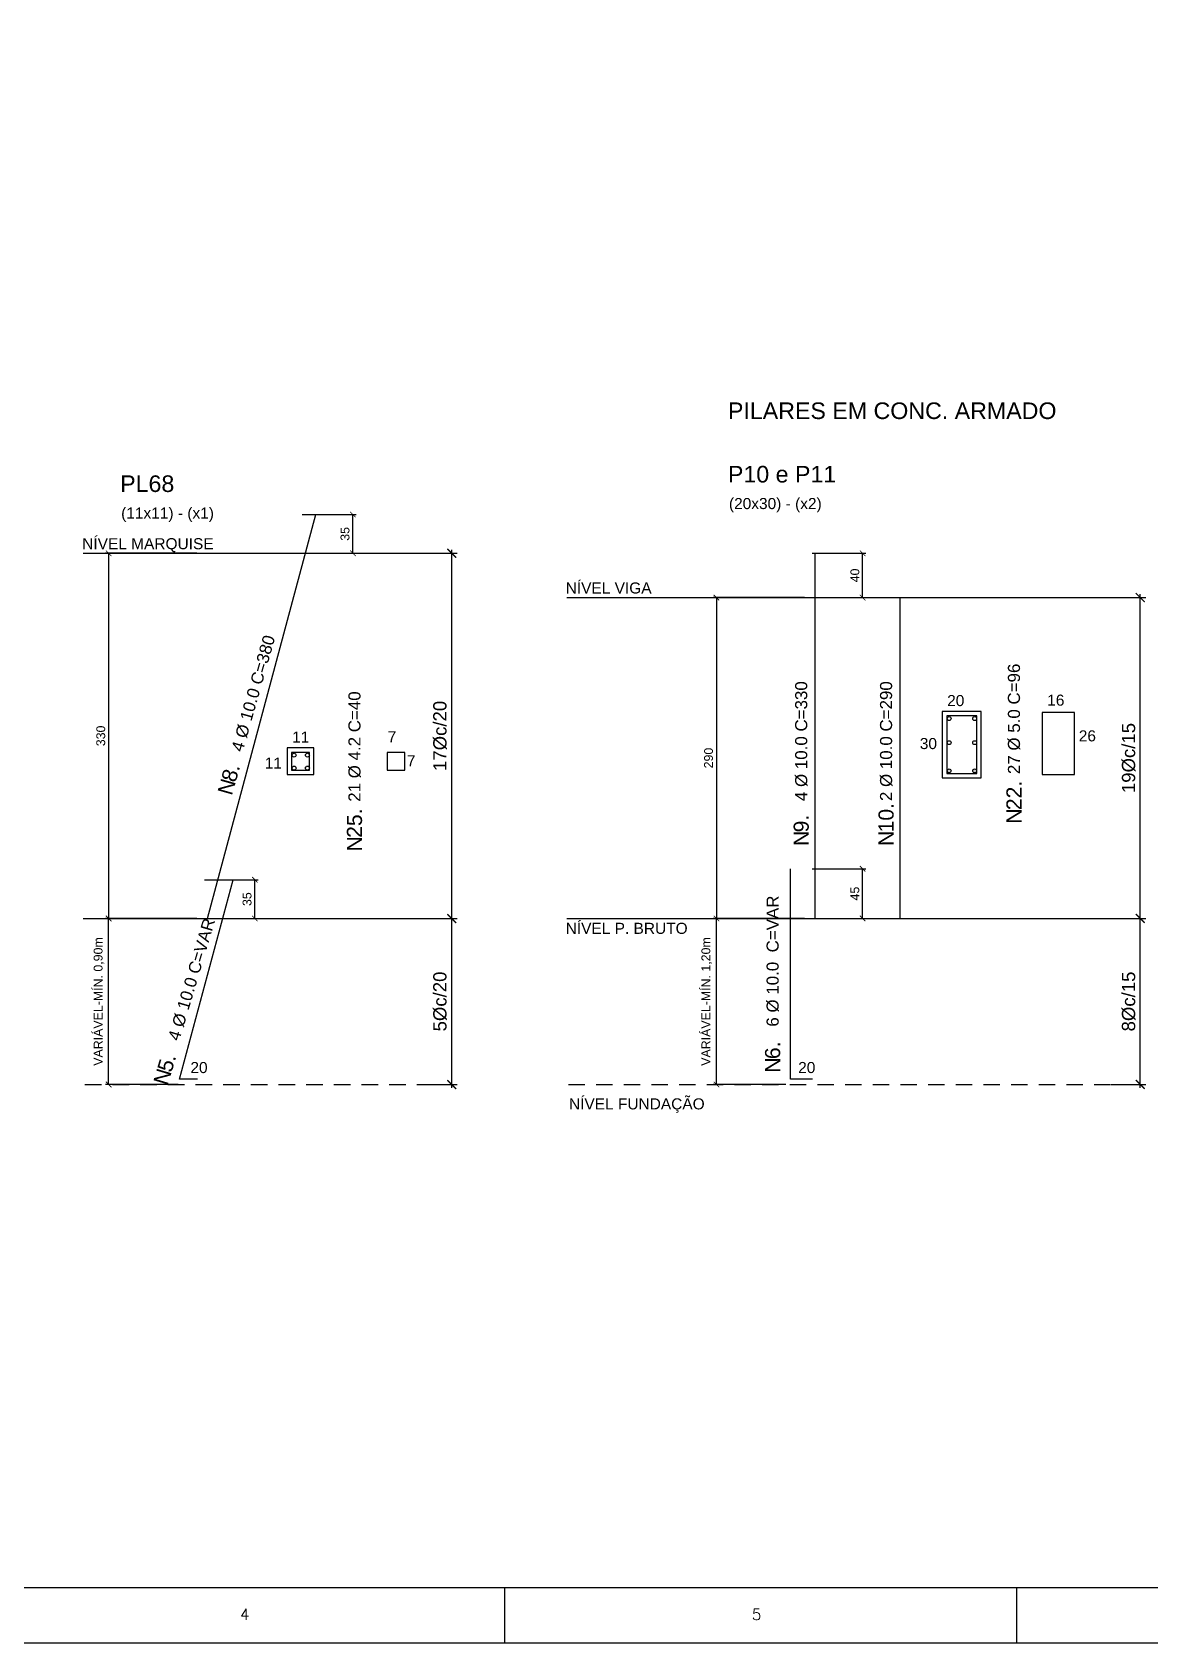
# Model space of a CAD drawing. Header units: millimetres. Extents: x 3659 to 3792, y 1361 to 1391.
# Drawn here: x 3752.02 to 3762.11, y 1360.95 to 1375.5 of the extents above; entities that cross this region are included whole.
import ezdxf
from ezdxf.enums import TextEntityAlignment as Align

# ---------------------------------------------------------------- set-up
doc = ezdxf.new("R2010")
doc.units = ezdxf.units.MM
doc.linetypes.add('HIDDENX2', pattern=[0.75, 0.5, -0.25])
for name, color, linetype in [('Armadura', 5, 'Continuous'), ('Cota', 7, 'Continuous'), ('DESCR-FERRO', 2, 'Continuous'), ('Ferragem', 4, 'Continuous'), ('Forma', 2, 'Continuous'), ('M-BANCO-SLD', 255, 'Continuous'), ('Moldura', 2, 'Continuous'), ('PAREDE', 4, 'Continuous'), ('PILAR', 5, 'Continuous'), ('T-POSIÇÃO', 3, 'Continuous'), ('Texto 1', 2, 'Continuous'), ('Texto 2', 4, 'Continuous')]:
    doc.layers.add(name, color=color, linetype=linetype)
doc.styles.add('maloca 1', font='romans.shx')
doc.styles.add('ROMANS', font='arial.ttf')
doc.styles.get("Standard").update_dxf_attribs({"font": 'arial.ttf'})
doc.dimstyles.new('ESC-50JR', dxfattribs={"dimtxt": 0.1, "dimasz": 0.05, "dimexe": 0.03, "dimexo": 0, "dimgap": 0.03, "dimtad": 1, "dimlfac": 100, "dimdsep": 46, "dimtxsty": 'ROMANS', "dimblk1": 'DOTSMALL', "dimblk2": 'DOTSMALL', "dimsah": 1, "dimcen": 0.09, "dimclrd": 1, "dimclre": 1, "dimclrt": 2, "dimadec": 0, "dimazin": 0, "dimtfac": 1, "dimtdec": 4, "dimtmove": 0, "dimatfit": 3, "dimldrblk": 'DOTSMALL', "dimfxl": 0, "dimtolj": 1, "dimtzin": 0, "dimarcsym": 0})
doc.dimstyles.new('ISO-25', dxfattribs={"dimtxt": 2.5, "dimasz": 2.5, "dimexe": 1.25, "dimexo": 0.625, "dimtad": 1, "dimtxsty": 'Standard', "dimcen": 2.5, "dimadec": 0, "dimazin": 0, "dimtfac": 1, "dimtmove": 0, "dimatfit": 3, "dimfxl": 0, "dimarcsym": 0})

# ---------------------------------------------------------------- blocks, each defined once
blk = doc.blocks.new('_ArchTick')
at = {"color": 0, "linetype": 'ByBlock', "const_width": 0.15}
blk.add_lwpolyline([(-0.5, -0.5), (0.5, 0.5)], dxfattribs=at)
blk = doc.blocks.new('*D135')
at = {"color": 1, "lineweight": -2, "transparency": 16777216}
for p, q in [((3753.334, 1367.493), (3752.676, 1367.493)), ((3752.706, 1365.993), (3752.706, 1367.493)), ((3753.334, 1365.993), (3752.676, 1365.993))]:
    blk.add_line(p, q, dxfattribs=at)
at = {"layer": 'DEFPOINTS', "color": 0, "transparency": 16777216}
for p in [(3752.706, 1367.493), (3753.334, 1367.493), (3753.334, 1365.993)]:
    blk.add_point(p, dxfattribs=at)
at = {"color": 1, "lineweight": -2, "transparency": 16777216, "xscale": 0.05, "yscale": 0.05, "zscale": 0.05}
for p, rotation in [((3752.706, 1367.493), 90), ((3752.706, 1365.993), 270)]:
    blk.add_blockref('_ArchTick', p, dxfattribs=dict(at, rotation=rotation))
at = {"color": 2, "transparency": 16777216, "insert": (3752.618, 1366.743), "char_height": 0.08, "attachment_point": 5, "rotation": 90, "style": 'ROMANS'}
blk.add_mtext('\\A1;VARIÁVEL-MÍN. 0,90m', dxfattribs=at)
blk = doc.blocks.new('_DOTSMALL')
at = {"color": 0, "linetype": 'ByBlock', "const_width": 0.5}
blk.add_lwpolyline([(-0.0625, 0, 1), (0.0625, 0, 1)], format="xyb", close=True, dxfattribs=at)
blk = doc.blocks.new('*D136')
at = {"color": 1, "lineweight": -2, "transparency": 16777216}
for p, q in [((3753.503, 1370.793), (3752.676, 1370.793)), ((3752.706, 1370.793), (3752.706, 1367.493)), ((3753.503, 1367.493), (3752.676, 1367.493))]:
    blk.add_line(p, q, dxfattribs=at)
at = {"layer": 'DEFPOINTS', "color": 0, "transparency": 16777216}
for p in [(3753.503, 1370.793), (3752.706, 1367.493), (3753.503, 1367.493)]:
    blk.add_point(p, dxfattribs=at)
at = {"color": 1, "lineweight": -2, "transparency": 16777216, "xscale": 0.05, "yscale": 0.05, "zscale": 0.05}
for p, rotation in [((3752.706, 1370.793), 90), ((3752.706, 1367.493), 270)]:
    blk.add_blockref('_ArchTick', p, dxfattribs=dict(at, rotation=rotation))
at = {"color": 2, "transparency": 16777216, "insert": (3752.635, 1369.143), "char_height": 0.08, "attachment_point": 5, "rotation": 90, "style": 'ROMANS'}
blk.add_mtext('\\A1;330', dxfattribs=at)
blk = doc.blocks.new('*D137')
at = {"color": 1, "lineweight": -2, "transparency": 16777216}
for p, q in [((3753.571, 1367.843), (3754.057, 1367.843)), ((3754.027, 1367.493), (3754.027, 1367.843)), ((3753.571, 1367.493), (3754.057, 1367.493))]:
    blk.add_line(p, q, dxfattribs=at)
at = {"layer": 'DEFPOINTS', "color": 0, "transparency": 16777216}
for p in [(3753.571, 1367.843), (3754.027, 1367.843), (3753.571, 1367.493)]:
    blk.add_point(p, dxfattribs=at)
at = {"color": 1, "lineweight": -2, "transparency": 16777216, "xscale": 0.05, "yscale": 0.05, "zscale": 0.05}
for p, rotation in [((3754.027, 1367.843), 90), ((3754.027, 1367.493), 270)]:
    blk.add_blockref('_ArchTick', p, dxfattribs=dict(at, rotation=rotation))
at = {"color": 2, "transparency": 16777216, "insert": (3753.957, 1367.668), "char_height": 0.08, "attachment_point": 5, "rotation": 90, "style": 'ROMANS'}
blk.add_mtext('\\A1;35', dxfattribs=at)
blk = doc.blocks.new('FERRO')
at = {"layer": 'DESCR-FERRO', "style": 'ROMANS', "flags": 1}
blk.add_attdef('REPETICAO', (6.94, 1.92), '', height=2, dxfattribs=at)
at = {"layer": 'DESCR-FERRO', "style": 'ROMANS'}
blk.add_attdef('DESCRICAO', (6.94, -1), '', height=2, dxfattribs=at)
at = {"layer": 'T-POSIÇÃO', "style": 'ROMANS'}
blk.add_text('N', height=2.5, dxfattribs=at).set_placement((0, 0), align=Align.MIDDLE)
blk.add_attdef('00', (0.98, -1.25), '', height=2.5, dxfattribs=at)
blk = doc.blocks.new('*D138')
at = {"layer": 'Cota', "color": 1, "lineweight": -2, "transparency": 16777216}
for p, q in [((3755.543, 1367.493), (3755.856, 1367.493)), ((3755.806, 1365.963), (3755.806, 1367.523)), ((3755.543, 1365.993), (3755.856, 1365.993))]:
    blk.add_line(p, q, dxfattribs=at)
at = {"layer": 'DEFPOINTS', "color": 0, "transparency": 16777216}
for p in [(3755.513, 1367.493), (3755.806, 1367.493), (3755.513, 1365.993)]:
    blk.add_point(p, dxfattribs=at)
at = {"layer": 'Cota', "color": 1, "lineweight": -2, "transparency": 16777216, "xscale": 0.08, "yscale": 0.08, "zscale": 0.08}
for p, rotation in [((3755.806, 1367.493), 90), ((3755.806, 1365.993), 270)]:
    blk.add_blockref('_ArchTick', p, dxfattribs=dict(at, rotation=rotation))
at = {"layer": 'Cota', "color": 2, "transparency": 16777216, "insert": (3755.701, 1366.743), "char_height": 0.12, "attachment_point": 5, "rotation": 90, "style": 'ROMANS'}
blk.add_mtext('5%%Cc/20', dxfattribs=at)
blk = doc.blocks.new('*D139')
at = {"layer": 'Cota', "color": 1, "lineweight": -2, "transparency": 16777216}
for p, q in [((3755.543, 1370.793), (3755.856, 1370.793)), ((3755.806, 1367.463), (3755.806, 1370.823)), ((3755.543, 1367.493), (3755.856, 1367.493))]:
    blk.add_line(p, q, dxfattribs=at)
at = {"layer": 'DEFPOINTS', "color": 0, "transparency": 16777216}
for p in [(3755.513, 1370.793), (3755.806, 1370.793), (3755.513, 1367.493)]:
    blk.add_point(p, dxfattribs=at)
at = {"layer": 'Cota', "color": 1, "lineweight": -2, "transparency": 16777216, "xscale": 0.08, "yscale": 0.08, "zscale": 0.08}
for p, rotation in [((3755.806, 1370.793), 90), ((3755.806, 1367.493), 270)]:
    blk.add_blockref('_ArchTick', p, dxfattribs=dict(at, rotation=rotation))
at = {"layer": 'Cota', "color": 2, "transparency": 16777216, "insert": (3755.701, 1369.143), "char_height": 0.12, "attachment_point": 5, "rotation": 90, "style": 'ROMANS'}
blk.add_mtext('17%%Cc/20', dxfattribs=at)
blk = doc.blocks.new('*D140')
at = {"color": 1, "lineweight": -2, "transparency": 16777216}
for p, q in [((3754.456, 1371.143), (3754.943, 1371.143)), ((3754.913, 1370.793), (3754.913, 1371.143)), ((3754.456, 1370.793), (3754.943, 1370.793))]:
    blk.add_line(p, q, dxfattribs=at)
at = {"layer": 'DEFPOINTS', "color": 0, "transparency": 16777216}
for p in [(3754.456, 1371.143), (3754.913, 1371.143), (3754.456, 1370.793)]:
    blk.add_point(p, dxfattribs=at)
at = {"color": 1, "lineweight": -2, "transparency": 16777216, "xscale": 0.05, "yscale": 0.05, "zscale": 0.05}
for p, rotation in [((3754.913, 1371.143), 90), ((3754.913, 1370.793), 270)]:
    blk.add_blockref('_ArchTick', p, dxfattribs=dict(at, rotation=rotation))
at = {"color": 2, "transparency": 16777216, "insert": (3754.842, 1370.968), "char_height": 0.08, "attachment_point": 5, "rotation": 90, "style": 'ROMANS'}
blk.add_mtext('\\A1;35', dxfattribs=at)
blk = doc.blocks.new('*D144')
at = {"color": 1, "lineweight": -2, "transparency": 16777216}
for p, q in [((3758.826, 1367.493), (3758.168, 1367.493)), ((3758.198, 1365.993), (3758.198, 1367.493)), ((3758.826, 1365.993), (3758.168, 1365.993))]:
    blk.add_line(p, q, dxfattribs=at)
at = {"layer": 'DEFPOINTS', "color": 0, "transparency": 16777216}
for p in [(3758.198, 1367.493), (3758.826, 1367.493), (3758.826, 1365.993)]:
    blk.add_point(p, dxfattribs=at)
at = {"color": 1, "lineweight": -2, "transparency": 16777216, "xscale": 0.05, "yscale": 0.05, "zscale": 0.05}
for p, rotation in [((3758.198, 1367.493), 90), ((3758.198, 1365.993), 270)]:
    blk.add_blockref('_ArchTick', p, dxfattribs=dict(at, rotation=rotation))
at = {"color": 2, "transparency": 16777216, "insert": (3758.11, 1366.743), "char_height": 0.08, "attachment_point": 5, "rotation": 90, "style": 'ROMANS'}
blk.add_mtext('\\A1;VARIÁVEL-MÍN. 1,20m', dxfattribs=at)
blk = doc.blocks.new('*D145')
at = {"color": 1, "lineweight": -2, "transparency": 16777216}
for p, q in [((3758.995, 1370.393), (3758.168, 1370.393)), ((3758.198, 1370.393), (3758.198, 1367.493)), ((3758.995, 1367.493), (3758.168, 1367.493))]:
    blk.add_line(p, q, dxfattribs=at)
at = {"layer": 'DEFPOINTS', "color": 0, "transparency": 16777216}
for p in [(3758.995, 1370.393), (3758.198, 1367.493), (3758.995, 1367.493)]:
    blk.add_point(p, dxfattribs=at)
at = {"color": 1, "lineweight": -2, "transparency": 16777216, "xscale": 0.05, "yscale": 0.05, "zscale": 0.05}
for p, rotation in [((3758.198, 1370.393), 90), ((3758.198, 1367.493), 270)]:
    blk.add_blockref('_ArchTick', p, dxfattribs=dict(at, rotation=rotation))
at = {"color": 2, "transparency": 16777216, "insert": (3758.127, 1368.943), "char_height": 0.08, "attachment_point": 5, "rotation": 90, "style": 'ROMANS'}
blk.add_mtext('\\A1;290', dxfattribs=at)
blk = doc.blocks.new('*D141')
at = {"color": 1, "lineweight": -2, "transparency": 16777216}
for p, q in [((3759.063, 1367.943), (3759.549, 1367.943)), ((3759.519, 1367.493), (3759.519, 1367.943)), ((3759.063, 1367.493), (3759.549, 1367.493))]:
    blk.add_line(p, q, dxfattribs=at)
at = {"layer": 'DEFPOINTS', "color": 0, "transparency": 16777216}
for p in [(3759.063, 1367.943), (3759.519, 1367.943), (3759.063, 1367.493)]:
    blk.add_point(p, dxfattribs=at)
at = {"color": 1, "lineweight": -2, "transparency": 16777216, "xscale": 0.05, "yscale": 0.05, "zscale": 0.05}
for p, rotation in [((3759.519, 1367.943), 90), ((3759.519, 1367.493), 270)]:
    blk.add_blockref('_ArchTick', p, dxfattribs=dict(at, rotation=rotation))
at = {"color": 2, "transparency": 16777216, "insert": (3759.449, 1367.718), "char_height": 0.08, "attachment_point": 5, "rotation": 90, "style": 'ROMANS'}
blk.add_mtext('\\A1;45', dxfattribs=at)
blk = doc.blocks.new('*D142')
at = {"layer": 'Cota', "color": 1, "lineweight": -2, "transparency": 16777216}
for p, q in [((3761.765, 1367.493), (3762.078, 1367.493)), ((3762.028, 1365.963), (3762.028, 1367.523)), ((3761.765, 1365.993), (3762.078, 1365.993))]:
    blk.add_line(p, q, dxfattribs=at)
at = {"layer": 'DEFPOINTS', "color": 0, "transparency": 16777216}
for p in [(3761.735, 1367.493), (3762.028, 1367.493), (3761.735, 1365.993)]:
    blk.add_point(p, dxfattribs=at)
at = {"layer": 'Cota', "color": 1, "lineweight": -2, "transparency": 16777216, "xscale": 0.08, "yscale": 0.08, "zscale": 0.08}
for p, rotation in [((3762.028, 1367.493), 90), ((3762.028, 1365.993), 270)]:
    blk.add_blockref('_ArchTick', p, dxfattribs=dict(at, rotation=rotation))
at = {"layer": 'Cota', "color": 2, "transparency": 16777216, "insert": (3761.924, 1366.743), "char_height": 0.12, "attachment_point": 5, "rotation": 90, "style": 'ROMANS'}
blk.add_mtext('8%%Cc/15', dxfattribs=at)
blk = doc.blocks.new('*D143')
at = {"layer": 'Cota', "color": 1, "lineweight": -2, "transparency": 16777216}
for p, q in [((3761.765, 1370.393), (3762.078, 1370.393)), ((3762.028, 1367.463), (3762.028, 1370.423)), ((3761.765, 1367.493), (3762.078, 1367.493))]:
    blk.add_line(p, q, dxfattribs=at)
at = {"layer": 'DEFPOINTS', "color": 0, "transparency": 16777216}
for p in [(3761.735, 1370.393), (3762.028, 1370.393), (3761.735, 1367.493)]:
    blk.add_point(p, dxfattribs=at)
at = {"layer": 'Cota', "color": 1, "lineweight": -2, "transparency": 16777216, "xscale": 0.08, "yscale": 0.08, "zscale": 0.08}
for p, rotation in [((3762.028, 1370.393), 90), ((3762.028, 1367.493), 270)]:
    blk.add_blockref('_ArchTick', p, dxfattribs=dict(at, rotation=rotation))
at = {"layer": 'Cota', "color": 2, "transparency": 16777216, "insert": (3761.924, 1368.943), "char_height": 0.12, "attachment_point": 5, "rotation": 90, "style": 'ROMANS'}
blk.add_mtext('19%%Cc/15', dxfattribs=at)
blk = doc.blocks.new('*D146')
at = {"color": 1, "lineweight": -2, "transparency": 16777216}
for p, q in [((3759.063, 1370.793), (3759.549, 1370.793)), ((3759.519, 1370.393), (3759.519, 1370.793)), ((3759.063, 1370.393), (3759.549, 1370.393))]:
    blk.add_line(p, q, dxfattribs=at)
at = {"layer": 'DEFPOINTS', "color": 0, "transparency": 16777216}
for p in [(3759.063, 1370.793), (3759.519, 1370.793), (3759.063, 1370.393)]:
    blk.add_point(p, dxfattribs=at)
at = {"color": 1, "lineweight": -2, "transparency": 16777216, "xscale": 0.05, "yscale": 0.05, "zscale": 0.05}
for p, rotation in [((3759.519, 1370.793), 90), ((3759.519, 1370.393), 270)]:
    blk.add_blockref('_ArchTick', p, dxfattribs=dict(at, rotation=rotation))
at = {"color": 2, "transparency": 16777216, "insert": (3759.449, 1370.593), "char_height": 0.08, "attachment_point": 5, "rotation": 90, "style": 'ROMANS'}
blk.add_mtext('\\A1;40', dxfattribs=at)

msp = doc.modelspace()

# ---------------------------------------------------------------- hatches: boundary and pattern name
at = {"layer": 'M-BANCO-SLD', "transparency": 33554610}
h = msp.add_hatch(color=9, dxfattribs=at)
h.dxf.hatch_style = 1
h.paths.add_polyline_path([(3760.318537, 1368.826794, 1), (3760.283537, 1368.826794, 1)])
h.paths.add_polyline_path([(3760.513837, 1368.826794, 1), (3760.548837, 1368.826794, 1)])

# ---------------------------------------------------------------- linework, layer by layer
at = {"layer": 'Ferragem'}
for points in [[(3759.091632, 1367.492865), (3759.091632, 1367.492865), (3759.091632, 1370.792865)], [(3759.858283, 1367.492865), (3759.858283, 1367.492865), (3759.858283, 1370.392865)], [(3759.067091, 1366.041265), (3758.867091, 1366.041265), (3758.867091, 1367.942865)]]:
    msp.add_lwpolyline(points, dxfattribs=at)
for points in [[(3760.278836, 1368.804499), (3760.549715, 1368.804499), (3760.549715, 1369.324499), (3760.278836, 1369.324499)], [(3754.359328, 1368.834131), (3754.520206, 1368.834131), (3754.520206, 1368.994131), (3754.359328, 1368.994131)], [(3755.221558, 1368.834131), (3755.382436, 1368.834131), (3755.382436, 1368.994131), (3755.221558, 1368.994131)]]:
    msp.add_lwpolyline(points, close=True, dxfattribs=at)
at = {"layer": 'Ferragem', "elevation": -3.08}
msp.add_lwpolyline([(3761.141007, 1368.79462), (3761.435007, 1368.79462), (3761.435007, 1369.35462), (3761.141007, 1369.35462)], close=True, dxfattribs=at)
at = {"layer": 'Ferragem'}
for centre in [(3760.301037, 1369.299327), (3760.531337, 1369.299327), (3760.301037, 1369.082175), (3760.531337, 1369.082175), (3754.381528, 1368.968959), (3754.381528, 1368.852343), (3754.501828, 1368.968959), (3754.501828, 1368.852343), (3760.301037, 1368.826794), (3760.531337, 1368.826794)]:
    msp.add_circle(centre, 0.0175, dxfattribs=at)
at = {"layer": 'Forma'}
for points in [[(3760.238836, 1368.764499), (3760.589715, 1368.764499), (3760.589715, 1369.364499), (3760.238836, 1369.364499)], [(3754.319328, 1368.794131), (3754.560206, 1368.794131), (3754.560206, 1369.034131), (3754.319328, 1369.034131)]]:
    msp.add_lwpolyline(points, close=True, dxfattribs=at)
at = {"layer": 'Moldura', "color": 1}
for p, q in [((3756.283571, 1361.448453), (3756.283571, 1360.948453)), ((3760.908571, 1361.448453), (3760.908571, 1360.948453))]:
    msp.add_line(p, q, dxfattribs=at)
msp.add_lwpolyline([(3736.163253, 1360.948453), (3792.038253, 1360.948453), (3792.038253, 1390.648453), (3736.163253, 1390.648453)], close=True, dxfattribs=at)
at = {"layer": 'Moldura', "color": 6}
msp.add_lwpolyline([(3737.413253, 1361.448453), (3791.538253, 1361.448453), (3791.538253, 1390.148453), (3737.413253, 1390.148453)], close=True, dxfattribs=at)
at = {"layer": 'PAREDE'}
msp.add_line((3753.59963, 1367.492865), (3754.578889, 1371.142865), dxfattribs=at)
msp.add_lwpolyline([(3753.50991, 1366.041265), (3753.347205, 1366.041265), (3753.830556, 1367.842865)], dxfattribs=at)
at = {"layer": 'PILAR', "color": 2, "linetype": 'Continuous'}
for p, q in [((3752.475905, 1370.792865), (3755.805622, 1370.792865)), ((3756.844795, 1370.392865), (3762.028192, 1370.392865)), ((3752.475905, 1367.492865), (3755.699079, 1367.492865)), ((3756.844795, 1367.492865), (3761.921649, 1367.492865))]:
    msp.add_line(p, q, dxfattribs=at)
at = {"layer": 'PILAR', "color": 2, "linetype": 'HIDDENX2', "ltscale": 0.3}
for p, q in [((3752.491214, 1365.992865), (3755.699079, 1365.992865)), ((3756.860104, 1365.992865), (3761.921649, 1365.992865))]:
    msp.add_line(p, q, dxfattribs=at)

# ---------------------------------------------------------------- block references
at = {"layer": 'Armadura'}
ref = msp.add_blockref('FERRO', (3753.772004, 1368.683383), dxfattribs=dict(at, xscale=0.05468750000159161, yscale=0.05468750000159161, zscale=0.05468750000159161, rotation=74.14722358060924))
ref.add_attrib('00', '8.', (3753.852375, 1368.716164), dxfattribs={"layer": 'T-POSIÇÃO', "height": 0.1367188, "rotation": 74.1472236, "style": 'ROMANS'})
ref.add_attrib('DESCRICAO', '4 %%C 10.0 C=380', (3753.916514, 1368.992081), dxfattribs={"layer": 'DESCR-FERRO', "color": 2, "height": 0.109375, "rotation": 74.1472236, "style": 'ROMANS'})
ref = msp.add_blockref('FERRO', (3760.886495, 1368.418643, -3.08), dxfattribs=dict(at, xscale=0.0546875000015916, yscale=0.0546875000015916, zscale=0.0546875000015916, rotation=90.0000000000002))
ref.add_attrib('00', '22.', (3760.954854, 1368.472132, -3.08), dxfattribs={"layer": 'T-POSIÇÃO', "height": 0.1367188, "rotation": 90, "style": 'ROMANS'})
ref.add_attrib('DESCRICAO', '27 %%C 5.0 C=96', (3760.941183, 1368.797915, -3.08), dxfattribs={"layer": 'DESCR-FERRO', "color": 2, "height": 0.109375, "rotation": 90, "style": 'ROMANS'})
ref = msp.add_blockref('FERRO', (3758.964009, 1368.217499), dxfattribs=dict(at, xscale=0.0546875000015916, yscale=0.0546875000015916, zscale=0.0546875000015916, rotation=90.0000000000002))
ref.add_attrib('00', '9.', (3759.032368, 1368.270988), dxfattribs={"layer": 'T-POSIÇÃO', "height": 0.1367188, "rotation": 90, "style": 'ROMANS'})
ref.add_attrib('DESCRICAO', '4 %%C 10.0 C=330', (3759.018696, 1368.553931), dxfattribs={"layer": 'DESCR-FERRO', "color": 2, "height": 0.109375, "rotation": 90, "style": 'ROMANS'})
ref = msp.add_blockref('FERRO', (3759.73066, 1368.217499), dxfattribs=dict(at, xscale=0.0546875000015916, yscale=0.0546875000015916, zscale=0.0546875000015916, rotation=90.0000000000002))
ref.add_attrib('00', '10.', (3759.799019, 1368.270988), dxfattribs={"layer": 'T-POSIÇÃO', "height": 0.1367188, "rotation": 90, "style": 'ROMANS'})
ref.add_attrib('DESCRICAO', '2 %%C 10.0 C=290', (3759.785347, 1368.553931), dxfattribs={"layer": 'DESCR-FERRO', "color": 2, "height": 0.109375, "rotation": 90, "style": 'ROMANS'})
ref = msp.add_blockref('FERRO', (3754.926987, 1368.168275, -3.08), dxfattribs=dict(at, xscale=0.0546875000015916, yscale=0.0546875000015916, zscale=0.0546875000015916, rotation=90.0000000000002))
ref.add_attrib('00', '25.', (3754.995346, 1368.221764, -3.08), dxfattribs={"layer": 'T-POSIÇÃO', "height": 0.1367188, "rotation": 90, "style": 'ROMANS'})
ref.add_attrib('DESCRICAO', '21 %%C 4.2 C=40', (3754.981674, 1368.547547, -3.08), dxfattribs={"layer": 'DESCR-FERRO', "color": 2, "height": 0.109375, "rotation": 90, "style": 'ROMANS'})
ref = msp.add_blockref('FERRO', (3758.705725, 1366.168755), dxfattribs=dict(at, xscale=0.0546875000015916, yscale=0.0546875000015916, zscale=0.0546875000015916, rotation=90.0000000000002))
ref.add_attrib('00', '6.', (3758.774085, 1366.222243), dxfattribs={"layer": 'T-POSIÇÃO', "height": 0.1367188, "rotation": 90, "style": 'ROMANS'})
ref.add_attrib('DESCRICAO', '6 %%C 10.0  C=VAR', (3758.760413, 1366.515854), dxfattribs={"layer": 'DESCR-FERRO', "color": 2, "height": 0.109375, "rotation": 90, "style": 'ROMANS'})
ref = msp.add_blockref('FERRO', (3753.192233, 1366.063318), dxfattribs=dict(at, xscale=0.0546875000015916, yscale=0.0546875000015916, zscale=0.0546875000015916, rotation=73.42969399953128))
ref.add_attrib('00', '5.', (3753.273007, 1366.095089), dxfattribs={"layer": 'T-POSIÇÃO', "height": 0.1367188, "rotation": 73.429694, "style": 'ROMANS'})
ref.add_attrib('DESCRICAO', '4 %%C 10.0 C=VAR', (3753.343639, 1366.380406), dxfattribs={"layer": 'DESCR-FERRO', "color": 2, "height": 0.109375, "rotation": 73.429694, "style": 'ROMANS'})

# ---------------------------------------------------------------- texts
at = {"layer": 'Moldura', "color": 1, "style": 'maloca 1'}
for s, p in [('4', (3753.89355, 1361.154388)), ('5', (3758.51855, 1361.154388))]:
    msp.add_text(s, height=0.1, dxfattribs=at).set_placement(p)
at = {"layer": 'Texto 1', "style": 'ROMANS'}
for s, p in [('NÍVEL MARQUISE', (3752.466853, 1370.829651)), ('NÍVEL VIGA', (3756.835743, 1370.429651)), ('20', (3760.282751, 1369.412326, -3.08)), ('16', (3761.187013, 1369.416013, -3.08)), ('11', (3754.363243, 1369.081958, -3.08)), ('7', (3755.227505, 1369.085645, -3.08)), ('26', (3761.472184, 1369.093333, -3.08)), ('30', (3760.035659, 1369.023974, -3.08)), ('11', (3754.116151, 1368.846883, -3.08)), ('7', (3755.400851, 1368.868452, -3.08)), ('NÍVEL P. BRUTO', (3756.835743, 1367.354139)), ('20', (3753.444514, 1366.09647)), ('20', (3758.936515, 1366.09647)), ('NÍVEL FUNDAÇÃO', (3756.865451, 1365.768099))]:
    msp.add_text(s, height=0.1, dxfattribs=at).set_placement(p)
at = {"layer": 'Texto 2', "color": 3, "style": 'ROMANS'}
for s, p in [('PILARES EM CONC. ARMADO', (3758.301967, 1372.006103, 3.08)), ('PL68', (3752.809966, 1371.347001, 3.08)), ('P10 e P11', (3758.301967, 1371.432697, 3.08))]:
    msp.add_text(s, height=0.15, dxfattribs=at).set_placement(p)
at = {"layer": 'Texto 2', "color": 2, "style": 'ROMANS'}
for s, p in [('(11x11) - (x1)', (3752.818978, 1371.106852)), ('(20x30) - (x2)', (3758.310979, 1371.192548))]:
    msp.add_text(s, height=0.1, dxfattribs=at).set_placement(p)

# ---------------------------------------------------------------- dimensions: what is measured, and where the dimension line sits
for p1, p2, picture, middle in [((3754.455995, 1370.792865), (3754.455995, 1371.142865), '*D140', (3754.841905, 1370.967865)), ((3759.06264, 1370.392865), (3759.06264, 1370.792865), '*D146', (3759.448576, 1370.592865)), ((3753.570639, 1367.492865), (3753.570639, 1367.842865), '*D137', (3753.956548, 1367.667865)), ((3759.06264, 1367.492865), (3759.06264, 1367.942865), '*D141', (3759.44874, 1367.717865))]:
    dim = msp.add_aligned_dim(p1=p1, p2=p2, distance=-0.456782, dimstyle='ESC-50JR', override={"dimtxt": 0.08, "dimdec": 1, "dimblk1": 'ArchTick', "dimblk2": 'ArchTick', "dimtmove": 1, "dimfxl": 0.18})
    dim.commit()
    dim.dimension.update_dxf_attribs({"geometry": picture, "text_midpoint": middle})
for base, p1, p2, picture, middle in [((3752.706005, 1367.492865), (3753.503404, 1370.792865), (3753.503404, 1367.492865), '*D136', (3752.635132, 1369.142865)), ((3758.198006, 1367.492865), (3758.995405, 1370.392865), (3758.995405, 1367.492865), '*D145', (3758.127161, 1368.942865))]:
    dim = msp.add_linear_dim(base=base, p1=p1, p2=p2, angle=90, dimstyle='ESC-50JR', override={"dimtxt": 0.08, "dimdec": 1, "dimblk1": 'ArchTick', "dimblk2": 'ArchTick', "dimtmove": 1, "dimfxl": 0.18})
    dim.commit()
    dim.dimension.update_dxf_attribs({"geometry": picture, "text_midpoint": middle})
for p1, p2, text, picture, middle in [((3753.33422, 1365.992865), (3753.33422, 1367.492865), 'VARIÁVEL-MÍN. 0,90m', '*D135', (3752.617997, 1366.742865)), ((3758.826221, 1365.992865), (3758.826221, 1367.492865), 'VARIÁVEL-MÍN. 1,20m', '*D144', (3758.109998, 1366.742865))]:
    dim = msp.add_aligned_dim(p1=p1, p2=p2, distance=0.628215, text=text, dimstyle='ESC-50JR', override={"dimtxt": 0.08, "dimdec": 1, "dimblk1": 'ArchTick', "dimblk2": 'ArchTick', "dimtmove": 1, "dimfxl": 0.18})
    dim.commit()
    dim.dimension.update_dxf_attribs({"geometry": picture, "text_midpoint": middle})
at = {"layer": 'Cota'}
for p1, p2, text, picture, middle in [((3755.512535, 1367.492865), (3755.512535, 1370.792865), '17%%Cc/20', '*D139', (3755.700997, 1369.142865)), ((3761.735105, 1367.492865), (3761.735105, 1370.392865), '19%%Cc/15', '*D143', (3761.923568, 1368.942865)), ((3755.512535, 1365.992865), (3755.512535, 1367.492865), '5%%Cc/20', '*D138', (3755.700997, 1366.742865)), ((3761.735105, 1365.992865), (3761.735105, 1367.492865), '8%%Cc/15', '*D142', (3761.923568, 1366.742865))]:
    dim = msp.add_aligned_dim(p1=p1, p2=p2, distance=-0.293087, text=text, dimstyle='ISO-25', override={"dimtxt": 0.12, "dimasz": 0.08, "dimexe": 0.05, "dimexo": 0.03, "dimgap": 0.04, "dimlfac": 100, "dimtxsty": 'ROMANS', "dimblk1": 'ArchTick', "dimblk2": 'ArchTick', "dimsah": 1, "dimdle": 0.03, "dimclrd": 1, "dimclre": 1, "dimclrt": 2, "dimtix": 1, "dimtmove": 2}, dxfattribs=at)
    dim.commit()
    dim.dimension.update_dxf_attribs({"geometry": picture, "text_midpoint": middle})

doc.saveas('drawing.dxf')
